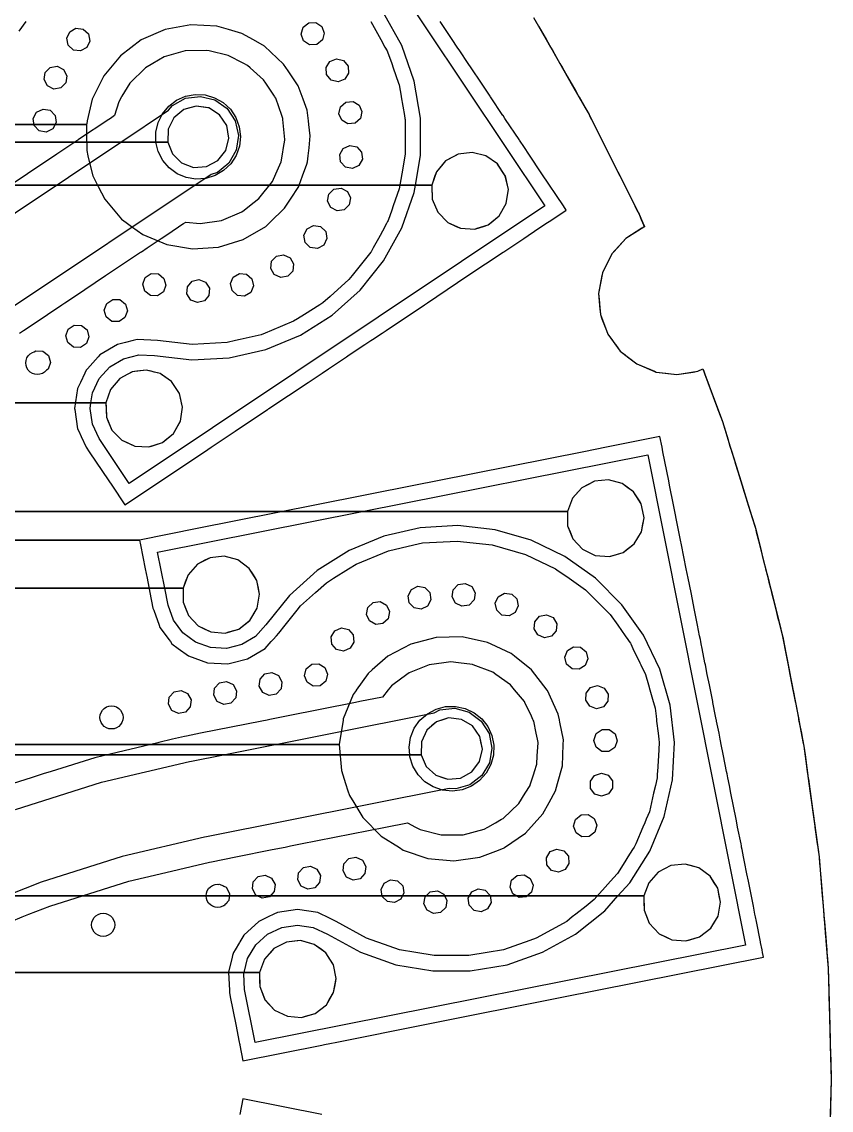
# Model space of a CAD drawing. Extents: x -26490 to 26500, y -26498 to 26498.
# Drawn here: x 16007 to 26500, y -395 to 13714 of the extents above; entities that cross this region are included whole.
import ezdxf

# ---------------------------------------------------------------- set-up
doc = ezdxf.new("R2010")
doc.units = 0
for name, color, linetype in [('L0D0', 1, 'CONTINUOUS'), ('L1D0', 2, 'CONTINUOUS'), ('L2D0', 3, 'CONTINUOUS'), ('L3D0', 4, 'CONTINUOUS')]:
    doc.layers.add(name, color=color, linetype=linetype)

msp = doc.modelspace()

# ---------------------------------------------------------------- linework, layer by layer
at = {"layer": 'L0D0'}
for points in [[(19186.245, 16716.554), (22786.341, 11328.631), (17398.417, 7728.536), (17009.518, 8310.565), (16921.689, 8496.265), (16891.547, 8699.464), (16902.641, 8774.257), (17097.173, 8774.257), (17103.538, 8590.618), (17175.812, 8421.679), (17304.234, 8290.256), (17471.458, 8214.1), (17654.901, 8203.494), (17829.788, 8259.872), (17972.499, 8375.619), (18063.76, 8535.103), (18091.247, 8716.786), (18051.247, 8896.128), (17949.161, 9048.911), (17798.777, 9154.498), (17620.405, 9198.631), (17438.137, 9175.348), (17276.588, 9087.795), (17157.575, 8947.795), (17097.173, 8774.257), (16902.641, 8774.257), (16921.689, 8902.663), (17009.518, 9088.364), (17147.472, 9240.571), (17323.668, 9346.18), (17522.935, 9396.093), (17728.11, 9386.014), (18211.219, 9331.58), (18696.619, 9358.84), (19170.595, 9467.022), (19619.754, 9653.069), (20031.402, 9911.724), (20393.907, 10235.68), (20697.027, 10615.779), (20932.194, 11041.282), (21092.765, 11500.166), (21109.141, 11596.554), (21321.039, 11596.554), (21327.404, 11412.915), (21399.678, 11243.976), (21528.099, 11112.553), (21695.324, 11036.396), (21878.767, 11025.79), (22053.654, 11082.169), (22196.364, 11197.915), (22287.626, 11357.4), (22315.113, 11539.083), (22275.112, 11718.425), (22173.026, 11871.208), (22022.643, 11976.795), (21844.271, 12020.927), (21662.003, 11997.644), (21500.454, 11910.091), (21381.441, 11770.092), (21321.039, 11596.554), (21109.141, 11596.554), (21174.2, 11979.463), (21174.201, 12465.628), (21092.764, 12944.924), (20932.194, 13403.808), (20697.026, 13829.311)], [(15973.59, 13590.336), (16062.773, 13716.027)], [(20531.931, 13716.027), (20660.55, 13483.31), (20715.011, 13384.771), (20742.496, 13335.042), (20749.638, 13322.119), (20802.293, 13171.639), (20821.462, 13116.858), (20890.686, 12919.026), (20899.104, 12894.969), (20924.118, 12747.748), (20925.555, 12739.292), (20966.37, 12499.073), (20966.677, 12497.264), (20972.691, 12461.867), (20974.908, 12448.818), (20974.907, 12186.342), (20974.907, 11996.273), (20931.942, 11743.396), (20899.103, 11550.121), (20821.21, 11327.516), (20802.292, 11273.451), (20755.519, 11139.783), (20749.637, 11122.972), (20735.757, 11097.857), (20714.207, 11058.866), (20711.833, 11054.571), (20650.934, 10944.382), (20629.685, 10905.934), (20562.561, 10784.481), (20534.136, 10733.05), (20530.733, 10726.893), (20288.233, 10422.808), (20248.575, 10373.079), (20004.074, 10154.58), (19911.138, 10071.527), (19869.333, 10045.259), (19671.527, 9920.969), (19582.157, 9864.814), (19527.957, 9830.758), (19243.743, 9713.033), (19160.677, 9678.626), (19109.86, 9657.577), (18836.26, 9595.13), (18779.483, 9582.171), (18668.662, 9556.877), (18216.828, 9531.502), (17991.619, 9556.877), (17767.128, 9582.171), (17503.332, 9595.13), (17451.596, 9582.171), (17350.616, 9556.877), (17247.132, 9530.956), (17020.594, 9395.173), (16998.588, 9370.893), (16856.874, 9214.538), (16843.224, 9199.478), (16823.936, 9158.696), (16766.901, 9038.104), (16730.301, 8960.72), (16691.547, 8699.464), (16693.223, 8688.168), (16693.409, 8686.916), (16730.301, 8438.208), (16745.873, 8405.283), (16778.169, 8336.999), (16843.224, 8199.451), (16882.385, 8140.842), (17134.626, 7763.338), (17172.438, 7706.748), (17343.238, 7451.128), (17725.8, 7706.748), (17810.493, 7763.338), (18375.468, 8140.842), (18463.183, 8199.451), (18669.038, 8336.999), (18771.232, 8405.283), (19192.725, 8686.916), (19194.599, 8688.168), (19211.505, 8699.464), (19718.316, 9038.104), (19898.795, 9158.696), (19982.368, 9214.538), (20216.37, 9370.893), (20252.708, 9395.173), (20455.922, 9530.956), (20494.715, 9556.877), (20532.57, 9582.171), (20551.965, 9595.13), (20676.925, 9678.626), (20728.419, 9713.033), (20955.575, 9864.814), (21039.617, 9920.969), (21225.63, 10045.259), (21264.943, 10071.527), (21389.241, 10154.58), (21790.672, 10422.808), (22245.767, 10726.893), (22254.982, 10733.05), (22331.954, 10784.481), (22513.721, 10905.934), (22571.263, 10944.382), (22736.172, 11054.571), (22742.6, 11058.866), (22800.954, 11097.857), (22863.701, 11139.783), (23063.749, 11273.451), (23027.624, 11327.516), (22749.742, 11743.396), (22580.775, 11996.273), (22522.474, 12083.526), (22459.096, 12178.378), (22453.775, 12186.342), (22278.394, 12448.818), (22269.675, 12461.867), (22246.023, 12497.264), (22244.814, 12499.073), (22084.305, 12739.292), (22078.655, 12747.748), (21964.21, 12919.026), (21832.023, 13116.858), (21795.42, 13171.639), (21686.238, 13335.042), (21653.01, 13384.771), (21587.168, 13483.31), (21431.672, 13716.027)], [(22672.363, 13716.027), (22805.313, 13483.31), (22861.608, 13384.771), (22890.018, 13335.042), (22983.369, 13171.639), (23014.665, 13116.858), (23127.686, 12919.026), (23225.536, 12747.748), (23230.367, 12739.292), (23360.241, 12511.961), (23366.697, 12499.073), (23367.603, 12497.264), (23385.335, 12461.867), (23391.872, 12448.818), (23523.36, 12186.342), (23527.35, 12178.378), (23574.866, 12083.526), (23618.576, 11996.273), (23745.255, 11743.396), (23953.591, 11327.516), (23980.675, 11273.451), (24008.651, 11217.606), (24042.454, 11139.783), (24060.665, 11097.857), (24077.601, 11058.866), (24079.466, 11054.571), (24068.805, 11051.387), (23838.568, 10905.934), (23728.96, 10784.481), (23676.989, 10726.893), (23656.111, 10703.759), (23534.967, 10459.855), (23527.926, 10422.808), (23484.119, 10192.31), (23487.348, 10154.58), (23494.455, 10071.527), (23496.703, 10045.259), (23507.34, 9920.969), (23528.384, 9864.814), (23585.264, 9713.033), (23602.907, 9665.954), (23654.734, 9595.13), (23664.217, 9582.171), (23682.727, 9556.877), (23701.695, 9530.956), (23763.732, 9446.18), (23828.662, 9395.173), (23859.569, 9370.893), (23977.887, 9277.945), (24130.966, 9214.538), (24229.49, 9173.728), (24354.664, 9158.696), (24499.881, 9141.257), (24612.472, 9158.696), (24769.005, 9182.941), (24836.211, 9213.506), (24856.538, 9158.696), (24901.26, 9038.104), (25026.848, 8699.464), (25031.037, 8688.168), (25031.501, 8686.916), (25088.796, 8532.426), (25128.196, 8405.283), (25149.356, 8336.999), (25191.98, 8199.451), (25210.142, 8140.842), (25327.125, 7763.338), (25344.661, 7706.748), (25423.874, 7451.128), (25517.308, 7149.614), (25518.752, 7143.86), (25556.163, 6994.778), (25571.826, 6932.361), (25649.945, 6621.058), (25680.323, 6500), (25726.67, 6315.308), (25784.463, 6085), (25833.003, 5891.567), (25867.977, 5752.196), (25869.666, 5745.466), (25877.346, 5705.793), (25882.481, 5679.27), (25887.904, 5651.256), (25899.387, 5591.943), (25935.588, 5404.945), (25940.531, 5379.412), (25965.188, 5252.049), (25991.12, 5118.099), (26003.617, 5053.547), (26032.91, 4902.234), (26035.189, 4890.461), (26069.502, 4713.219), (26077.869, 4670), (26079.218, 4663.031), (26081.897, 4649.19), (26112.589, 4490.652), (26127.622, 4412.998), (26135.667, 4371.442), (26136.432, 4367.49), (26144.819, 4324.17), (26161.869, 4200.124), (26189.782, 3997.042), (26194.364, 3963.705), (26200.968, 3915.657), (26214.607, 3816.424), (26228.369, 3716.295), (26275.014, 3376.928), (26281.18, 3332.066), (26288.961, 3275.457), (26319.075, 3056.361), (26322.587, 3030.81), (26324.489, 3016.969), (26329.124, 2983.246), (26341.945, 2889.97), (26347.12, 2826.968), (26359.942, 2670.867), (26367.884, 2574.176), (26394.365, 2251.782), (26403.115, 2145.262), (26406.011, 2110), (26410.645, 2053.586), (26432.465, 1787.935), (26433.117, 1780), (26440.902, 1685.215), (26443.821, 1649.678), (26447.129, 1609.411), (26448.789, 1589.196), (26460.457, 1447.144), (26468.404, 1156.295), (26470.671, 1073.307), (26480.449, 715.457), (26486.632, 489.188), (26487.134, 470.81), (26487.512, 456.969), (26487.703, 450), (26493.251, 246.975), (26500, 0), (26487.704, -450)], [(15979.049, 9678.626), (16030.543, 9713.033), (16257.699, 9864.814), (16341.741, 9920.969), (16527.754, 10045.259), (16567.067, 10071.527), (16691.365, 10154.58), (17092.796, 10422.808), (17547.891, 10726.893), (17557.106, 10733.05), (17634.078, 10784.481), (17815.845, 10905.934), (17873.387, 10944.382), (18038.296, 11054.571), (18044.724, 11058.866), (18103.078, 11097.857), (18131.763, 11117.024), (18318.836, 11097.857), (18597.702, 11139.783), (18857.38, 11249.743), (18888.445, 11273.451), (18959.287, 11327.516), (19081.554, 11420.827), (19256.139, 11642.287), (19300.839, 11743.396), (19370.163, 11900.205), (19386.153, 11996.273), (19400.676, 12083.526), (19416.464, 12178.378), (19415.774, 12186.342), (19393.042, 12448.818), (19392.132, 12459.326), (19391.24, 12461.867), (19378.809, 12497.264), (19378.174, 12499.073), (19298.694, 12725.396), (19289.409, 12739.292), (19283.759, 12747.748), (19169.314, 12919.026), (19142.023, 12959.87), (18966.751, 13116.858), (18931.964, 13148.016), (18886.487, 13171.639), (18681.713, 13278.01), (18435.661, 13335.042), (18406.997, 13341.686), (18125.075, 13335.042), (17853.663, 13258.496), (17704.127, 13171.639), (17609.814, 13116.858), (17408.85, 12919.026), (17305.732, 12747.748), (17300.641, 12739.292), (17263.398, 12677.432), (17210.058, 12499.073), (17209.517, 12497.264), (17156.541, 12461.867), (17137.012, 12448.818), (16744.189, 12186.342), (16732.27, 12178.378), (16590.314, 12083.526), (16459.731, 11996.273), (16081.273, 11743.396), (15458.865, 11327.516)], [(15240.14, 10784.481), (17290.977, 12154.806), (17898.109, 12154.806), (17959.744, 12000.317), (18078.886, 11884.254), (18234.935, 11826.685), (18400.908, 11837.563), (18548.107, 11915.008), (18651.08, 12045.63), (18692.023, 12206.841), (18663.855, 12370.768), (18571.447, 12509.066), (18430.779, 12597.822), (18266.17, 12621.689), (18106.085, 12576.54), (17978.204, 12470.183), (17904.639, 12321.007), (17898.109, 12154.806), (17290.977, 12154.806), (17907.757, 12566.925), (17961.624, 12630.292), (18131.252, 12722.223), (18322.633, 12746.67), (18509.923, 12700.331), (18667.826, 12589.463), (18775.015, 12429.043), (18817.016, 12240.733), (18788.155, 12049.966), (18692.331, 11882.508), (18542.484, 11760.974), (18463.327, 11735.456), (15795.71, 9953.011)], [(14170.61, 6994.778), (17532.264, 6994.778), (17544.679, 6932.361), (17606.601, 6621.058), (17630.681, 6500), (17667.419, 6315.308), (17707.845, 6112.071), (17717.531, 6085), (17786.743, 5891.567), (17796.823, 5863.395), (17879.294, 5752.196), (17913.709, 5705.793), (17933.38, 5679.27), (17954.156, 5651.256), (18034.131, 5591.943), (18166.295, 5493.924), (18414.971, 5404.945), (18678.768, 5391.986), (18730.504, 5404.945), (18934.967, 5456.16), (19161.506, 5591.943), (19215.264, 5651.256), (19240.655, 5679.27), (19264.694, 5705.793), (19306.751, 5752.196), (19338.875, 5787.639), (19421.755, 5891.567), (19576.013, 6085), (19621.033, 6141.453), (19815.577, 6315.308), (19958.47, 6443.005), (20049.177, 6500), (20241.839, 6621.058), (20341.65, 6683.774), (20759.747, 6856.955), (21090.122, 6932.361), (21200.946, 6957.656), (21652.779, 6983.031), (22102.479, 6932.361), (22537.338, 6807.081), (22923.619, 6621.058), (22945.067, 6610.729), (23101.124, 6500), (23314.145, 6348.853), (23347.69, 6315.308), (23577.999, 6085), (23634.143, 6028.856), (23731.555, 5891.567), (23830.444, 5752.196), (23863.369, 5705.793), (23882.188, 5679.27), (23896.018, 5659.778), (23900.122, 5651.256), (23928.686, 5591.943), (24018.739, 5404.945), (24031.035, 5379.412), (24092.37, 5252.049), (24130.96, 5118.099), (24149.557, 5053.547), (24193.149, 4902.234), (24196.541, 4890.461), (24217.65, 4817.19), (24229.365, 4713.219), (24234.235, 4670), (24235.02, 4663.031), (24236.58, 4649.19), (24254.443, 4490.652), (24263.192, 4412.998), (24267.875, 4371.442), (24268.32, 4367.49), (24258.921, 4200.124), (24247.516, 3997.042), (24245.644, 3963.705), (24242.946, 3915.657), (24220.296, 3816.424), (24197.442, 3716.295), (24142.244, 3474.458), (24101.846, 3376.928), (24083.263, 3332.066), (24059.815, 3275.457), (23969.062, 3056.361), (23953.007, 3030.81), (23944.31, 3016.969), (23923.121, 2983.246), (23864.512, 2889.97), (23824.925, 2826.968), (23728.294, 2673.18), (23726.227, 2670.867), (23639.819, 2574.176), (23426.742, 2335.743), (23321.458, 2251.782), (23187.886, 2145.262), (23143.669, 2110), (23072.928, 2053.586), (22676.85, 1834.681), (22543.257, 1787.935), (22520.58, 1780), (22249.7, 1685.215), (22040.544, 1649.678), (21803.549, 1609.411), (21351.003, 1609.41), (21350.997, 1609.411), (21114.006, 1649.678), (20904.853, 1685.215), (20633.974, 1780), (20611.297, 1787.935), (20477.703, 1834.682), (20081.624, 2053.586), (19962.346, 2110), (19887.79, 2145.262), (19842.867, 2166.509), (19581.611, 2205.263), (19320.355, 2166.509), (19275.432, 2145.262), (19200.876, 2110), (19081.598, 2053.586), (18885.902, 1876.217), (18832.987, 1787.935), (18828.231, 1780), (18771.419, 1685.215), (18750.119, 1649.678), (18740.033, 1609.411), (18734.969, 1589.196), (18685.945, 1393.478), (18697.597, 1156.295), (18698.904, 1129.682), (18710.118, 1073.307), (18781.299, 715.457), (18826.307, 489.188), (18829.963, 470.81), (18832.716, 456.969), (18834.102, 450), (18874.486, 246.975), (19895.162, 450), (19930.198, 456.969), (19999.781, 470.81), (20092.173, 489.188), (21229.704, 715.457), (23028.738, 1073.307), (23445.947, 1156.295), (25622.288, 1589.196), (25618.267, 1609.411), (25610.257, 1649.678), (25603.188, 1685.215), (25584.335, 1780), (25582.757, 1787.935), (25529.915, 2053.586), (25518.693, 2110), (25511.679, 2145.262), (25490.491, 2251.782), (25426.363, 2574.176), (25407.13, 2670.867), (25376.08, 2826.968), (25363.548, 2889.97), (25344.994, 2983.246), (25338.286, 3016.969), (25335.533, 3030.81), (25330.451, 3056.361), (25286.87, 3275.457), (25275.61, 3332.066), (25266.686, 3376.928), (25199.182, 3716.295), (25179.265, 3816.424), (25159.526, 3915.657), (25149.969, 3963.705), (25143.338, 3997.042), (25102.942, 4200.124), (25069.651, 4367.49), (25068.865, 4371.442), (25060.599, 4412.998), (25045.153, 4490.652), (25013.618, 4649.19), (25010.865, 4663.031), (25009.479, 4670), (25000.882, 4713.219), (24965.626, 4890.461), (24963.284, 4902.234), (24933.186, 5053.547), (24920.346, 5118.099), (24893.701, 5252.049), (24868.367, 5379.412), (24863.288, 5404.945), (24826.092, 5591.943), (24814.294, 5651.256), (24808.722, 5679.27), (24803.446, 5705.793), (24794.216, 5752.196), (24766.493, 5891.567), (24728.017, 6085), (24682.206, 6315.308), (24645.468, 6500), (24621.388, 6621.058), (24559.466, 6932.361), (24547.051, 6994.778), (24517.397, 7143.86), (24456.278, 7451.128), (24405.432, 7706.748), (24394.176, 7763.338), (24319.085, 8140.842), (24307.427, 8199.451), (24280.067, 8336.999), (23588.566, 8199.451), (23293.919, 8140.842), (21396.077, 7763.338), (21111.58, 7706.748), (19826.491, 7451.128), (18281.75, 7143.86), (17532.264, 6994.778), (14170.61, 6994.778)], [(15867.605, 2053.586), (16010.229, 2110), (16099.378, 2145.262), (16368.679, 2251.782), (17394.398, 2574.176), (17802.914, 2670.867), (18440.682, 2821.819), (18466.566, 2826.968), (18783.299, 2889.97), (19252.229, 2983.246), (19421.766, 3016.969), (19491.349, 3030.81), (19619.803, 3056.361), (20721.273, 3275.457), (21005.866, 3332.066), (21110.781, 3275.457), (21171.364, 3242.768), (21445.047, 3174.785), (21727.038, 3177), (21999.619, 3249.274), (22046.372, 3275.457), (22147.455, 3332.066), (22227.562, 3376.928), (22245.663, 3387.065), (22449.709, 3581.716), (22533.64, 3716.295), (22596.086, 3816.424), (22598.937, 3820.995), (22628.875, 3915.657), (22644.071, 3963.705), (22654.614, 3997.042), (22683.971, 4089.869), (22690.039, 4200.124), (22699.25, 4367.49), (22699.467, 4371.442), (22691.201, 4412.998), (22675.754, 4490.652), (22644.451, 4648.024), (22643.891, 4649.19), (22637.245, 4663.031), (22633.898, 4670), (22613.145, 4713.219), (22528.035, 4890.461), (22522.382, 4902.234), (22395.189, 5053.547), (22340.927, 5118.099), (22153.483, 5252.049), (22111.49, 5282.058), (21859.844, 5379.412), (21848.486, 5383.806), (21669.886, 5404.945), (21568.441, 5416.952), (21479.047, 5404.945), (21288.951, 5379.412), (21027.577, 5273.546), (20998.473, 5252.049), (20817.121, 5118.099), (20800.744, 5106.003), (20758.038, 5053.547), (20682.016, 4960.169), (20390.757, 4902.234), (20331.57, 4890.461), (19440.514, 4713.219), (19223.237, 4670), (19188.201, 4663.031), (19118.618, 4649.19), (18321.594, 4490.652), (18142.716, 4455.071), (18116.832, 4449.923), (17960.825, 4412.998), (17785.253, 4371.442), (17768.556, 4367.49), (17061.441, 4200.124), (16954.068, 4174.71), (16388.806, 3997.042), (16282.742, 3963.705), (16129.875, 3915.657), (15814.159, 3816.424)], [(15924.395, 3505.381), (17041.604, 3856.532), (18181.212, 4126.263), (18207.096, 4131.412), (18622.047, 4213.951), (21184.962, 4213.951), (21250.62, 4061.129), (21372.759, 3948.224), (21530.261, 3894.759), (21695.892, 3909.979), (21841.014, 3991.251), (21940.534, 4124.523), (21977.242, 4286.751), (21944.793, 4449.885), (21848.797, 4585.716), (21705.852, 4670.759), (21540.675, 4690.309), (21381.827, 4640.986), (21256.775, 4531.317), (21187.139, 4380.266), (21184.962, 4213.951), (18622.047, 4213.951), (21353.764, 4757.323), (21427.781, 4795.252), (21619.676, 4815.272), (21805.845, 4764.619), (21961.145, 4650.135), (22064.601, 4487.28), (22102.241, 4298.051), (22068.982, 4108.002), (21969.315, 3942.802), (21816.701, 3824.761), (21631.751, 3769.821), (21548.854, 3776.538), (18402.186, 3150.627), (18376.302, 3145.478), (17306.863, 2892.355), (16258.444, 2562.825), (15236.496, 2158.603)], [(19895.162, -450), (18874.486, -246.975), (18834.102, -450)]]:
    msp.add_lwpolyline(points, dxfattribs=at)
msp.add_lwpolyline([(19031.625, 482.15), (18895.061, 1168.7), (18884.982, 1373.875), (18889.385, 1391.455), (19089.096, 1391.455), (19091.218, 1207.718), (19159.571, 1037.155), (19284.923, 902.801), (19450.343, 822.802), (19633.492, 807.962), (19809.634, 860.285), (19954.981, 972.705), (20049.903, 1130.039), (20081.578, 1311.038), (20045.73, 1491.257), (19947.201, 1646.356), (19799.295, 1755.389), (19621.991, 1803.63), (19439.234, 1784.563), (19275.705, 1700.765), (19153.491, 1563.552), (19089.096, 1391.455), (18889.385, 1391.455), (18934.895, 1573.141), (19040.504, 1749.338), (19192.712, 1887.292), (19378.412, 1975.121), (19581.611, 2005.263), (19784.811, 1975.121), (19970.51, 1887.292), (20396.013, 1652.124), (20854.897, 1491.554), (21334.193, 1410.119), (21820.359, 1410.118), (22299.655, 1491.554), (22758.538, 1652.125), (23184.042, 1887.292), (23564.141, 2190.411), (23735.815, 2382.514), (24071.485, 2382.514), (24073.608, 2198.777), (24141.96, 2028.213), (24267.312, 1893.86), (24432.732, 1813.86), (24615.882, 1799.021), (24792.024, 1851.344), (24937.37, 1963.764), (25032.292, 2121.098), (25063.967, 2302.097), (25028.119, 2482.316), (24929.59, 2637.415), (24781.685, 2746.448), (24604.381, 2794.689), (24421.624, 2775.622), (24258.095, 2691.824), (24135.88, 2554.611), (24071.485, 2382.514), (23735.815, 2382.514), (23888.097, 2552.916), (24146.752, 2964.565), (24332.8, 3413.722), (24440.981, 3887.699), (24468.241, 4373.1), (24413.807, 4856.208), (24279.22, 5323.373), (24068.28, 5761.393), (23786.951, 6157.891), (23443.18, 6501.661), (23046.682, 6782.992), (22608.662, 6993.931), (22141.498, 7128.518), (21658.389, 7182.951), (21172.988, 7155.693), (20699.012, 7047.511), (20249.853, 6861.462), (19838.206, 6602.807), (19475.7, 6278.853), (19172.581, 5898.753), (19034.628, 5746.545), (18858.43, 5640.936), (18659.164, 5591.023), (18453.989, 5601.102), (18260.575, 5670.308), (18095.577, 5792.678), (17973.207, 5957.675), (17904.002, 6151.089), (17859.694, 6373.845), (18098.037, 6373.845), (18100.159, 6190.107), (18168.512, 6019.544), (18293.864, 5885.19), (18459.284, 5805.191), (18642.434, 5790.351), (18818.575, 5842.674), (18963.922, 5955.094), (19058.844, 6112.429), (19090.519, 6293.427), (19054.671, 6473.646), (18956.142, 6628.745), (18808.237, 6737.778), (18630.932, 6786.019), (18448.176, 6766.953), (18284.647, 6683.155), (18162.432, 6545.941), (18098.037, 6373.845), (17859.694, 6373.845), (17767.439, 6837.639), (20418.174, 7364.903), (23080.427, 7364.903), (23082.549, 7181.166), (23150.901, 7010.603), (23276.253, 6876.249), (23441.674, 6796.25), (23624.823, 6781.41), (23800.965, 6833.733), (23946.311, 6946.153), (24041.233, 7103.487), (24072.909, 7284.486), (24037.061, 7464.705), (23938.531, 7619.804), (23790.626, 7728.837), (23613.322, 7777.078), (23430.565, 7758.011), (23267.036, 7674.213), (23144.821, 7537), (23080.427, 7364.903), (20418.174, 7364.903), (24122.928, 8101.824), (25387.113, 1746.335)], close=True, dxfattribs=at)
at = {"layer": 'L1D0'}
for points in [[(22642.114, 13768.975), (22840.056, 13422.496), (22853.357, 13399.213), (22865.268, 13378.364), (22903.376, 13311.66), (22925.59, 13272.776), (23082.499, 12998.123), (23187.411, 12814.484), (23219.127, 12758.968), (23310.239, 12599.484), (23323.347, 12576.54), (23360.241, 12511.961), (23593.851, 12045.63), (23731.882, 11770.092), (24008.651, 11217.606), (24079.467, 11054.572), (24068.805, 11051.387), (24045.076, 11036.396), (23838.568, 10905.934), (23656.111, 10703.759), (23534.967, 10459.855), (23522.532, 10394.428), (23484.119, 10192.31), (23507.34, 9920.969), (23602.907, 9665.954), (23763.732, 9446.18), (23977.887, 9277.945), (24229.49, 9173.728), (24499.881, 9141.257), (24769.005, 9182.941), (24836.211, 9213.507), (24999.111, 8774.257), (25020.425, 8716.786), (25088.796, 8532.426), (25163.84, 8290.256), (25173.256, 8259.872), (25302.145, 7843.947), (25354.743, 7674.213), (25450.593, 7364.903), (25517.308, 7149.614), (25568.365, 6946.153), (25585.907, 6876.249), (25596.576, 6833.733), (25605.982, 6796.25), (25668.794, 6545.941), (25692.883, 6449.947), (25711.98, 6373.845), (25869.666, 5745.466), (26073.937, 4690.309), (26077.722, 4670.759), (26094.185, 4585.716), (26133.959, 4380.266), (26144.819, 4324.17), (26159.968, 4213.951), (26201.748, 3909.979), (26203.84, 3894.759), (26243.197, 3608.416), (26341.945, 2889.97), (26383.627, 2382.514), (26390.232, 2302.097), (26412.729, 2028.213), (26427.257, 1851.344), (26432.742, 1784.563), (26439.625, 1700.765), (26444.094, 1646.356), (26460.457, 1447.144), (26469.122, 1130.039), (26500, 0), (26480.221, -723.842)], [(-17898.109, 12154.806), (17898.109, 12154.806), (17941.666, 12045.63), (17959.744, 12000.317), (18078.886, 11884.254), (18234.935, 11826.685), (18400.908, 11837.563), (18548.107, 11915.008), (18651.08, 12045.63), (18692.023, 12206.841), (18663.855, 12370.768), (18571.447, 12509.066), (18464.509, 12576.54), (18430.779, 12597.822), (18419.316, 12599.484), (18266.17, 12621.689), (18187.438, 12599.484), (18106.085, 12576.54), (17978.204, 12470.183), (17904.639, 12321.007), (17898.109, 12154.806), (-17898.109, 12154.806)], [(11652.24, 11596.554), (21321.039, 11596.554), (21327.404, 11412.915), (21399.678, 11243.976), (21528.099, 11112.553), (21695.324, 11036.396), (21878.767, 11025.79), (21911.667, 11036.396), (22053.654, 11082.169), (22196.364, 11197.915), (22287.626, 11357.4), (22315.113, 11539.083), (22275.112, 11718.425), (22240.589, 11770.092), (22173.026, 11871.208), (22022.643, 11976.795), (21844.271, 12020.927), (21662.003, 11997.644), (21500.454, 11910.091), (21381.441, 11770.092), (21321.039, 11596.554), (11652.24, 11596.554)], [(-17097.173, 8774.257), (17097.173, 8774.257), (17099.165, 8716.786), (17103.538, 8590.618), (17128.433, 8532.426), (17175.812, 8421.679), (17304.234, 8290.256), (17370.951, 8259.872), (17471.458, 8214.1), (17654.901, 8203.494), (17829.788, 8259.872), (17867.25, 8290.256), (17972.499, 8375.619), (18062.228, 8532.426), (18063.76, 8535.103), (18091.247, 8716.786), (18078.429, 8774.257), (18051.247, 8896.128), (17949.161, 9048.911), (17798.777, 9154.498), (17620.405, 9198.631), (17438.137, 9175.348), (17276.588, 9087.795), (17157.575, 8947.795), (17097.173, 8774.257), (-17097.173, 8774.257)], [(-23080.427, 7364.903), (23080.427, 7364.903), (23082.549, 7181.166), (23150.901, 7010.603), (23211.033, 6946.153), (23276.253, 6876.249), (23364.167, 6833.733), (23441.674, 6796.25), (23624.823, 6781.41), (23674.781, 6796.25), (23800.965, 6833.733), (23855.933, 6876.249), (23946.311, 6946.153), (24041.233, 7103.487), (24072.909, 7284.486), (24056.913, 7364.903), (24037.061, 7464.705), (23938.531, 7619.804), (23864.724, 7674.213), (23790.626, 7728.837), (23613.322, 7777.078), (23430.565, 7758.011), (23267.036, 7674.213), (23144.821, 7537), (23080.427, 7364.903), (-23080.427, 7364.903)], [(-18098.037, 6373.845), (18098.037, 6373.845), (18100.159, 6190.107), (18168.512, 6019.544), (18293.864, 5885.19), (18459.284, 5805.191), (18642.434, 5790.351), (18818.575, 5842.674), (18963.922, 5955.094), (19058.844, 6112.429), (19090.519, 6293.427), (19074.523, 6373.845), (19059.385, 6449.947), (19054.671, 6473.646), (19008.745, 6545.941), (18956.142, 6628.745), (18808.237, 6737.778), (18630.932, 6786.019), (18448.176, 6766.953), (18284.647, 6683.155), (18162.432, 6545.941), (18126.513, 6449.947), (18098.037, 6373.845), (-18098.037, 6373.845)], [(5050, 4213.951), (21184.962, 4213.951), (21250.62, 4061.129), (21372.759, 3948.224), (21485.425, 3909.979), (21530.261, 3894.759), (21695.892, 3909.979), (21841.014, 3991.251), (21940.534, 4124.523), (21960.769, 4213.951), (21977.242, 4286.751), (21958.641, 4380.266), (21944.793, 4449.885), (21848.797, 4585.716), (21705.852, 4670.759), (21540.675, 4690.309), (21477.713, 4670.759), (21381.827, 4640.986), (21318.804, 4585.716), (21256.775, 4531.317), (21187.139, 4380.266), (21184.962, 4213.951), (5050, 4213.951)], [(5050, 2382.514), (24071.485, 2382.514), (24072.414, 2302.097), (24073.608, 2198.777), (24141.96, 2028.213), (24267.312, 1893.86), (24355.224, 1851.344), (24432.732, 1813.86), (24615.882, 1799.021), (24792.024, 1851.344), (24937.37, 1963.764), (24976.253, 2028.213), (25032.292, 2121.098), (25063.967, 2302.097), (25047.971, 2382.514), (25028.119, 2482.316), (24929.59, 2637.415), (24781.685, 2746.448), (24604.381, 2794.689), (24421.624, 2775.622), (24258.095, 2691.824), (24135.88, 2554.611), (24071.485, 2382.514), (5050, 2382.514)], [(5050, 1391.455), (19089.096, 1391.455), (19091.218, 1207.718), (19122.348, 1130.039), (19159.571, 1037.155), (19284.923, 902.801), (19450.343, 822.802), (19633.492, 807.962), (19809.634, 860.285), (19954.981, 972.705), (20049.903, 1130.039), (20081.578, 1311.038), (20045.73, 1491.257), (19947.201, 1646.356), (19873.394, 1700.765), (19799.295, 1755.389), (19692.069, 1784.563), (19621.991, 1803.63), (19439.234, 1784.563), (19275.705, 1700.765), (19227.244, 1646.356), (19153.491, 1563.552), (19089.096, 1391.455), (5050, 1391.455)]]:
    msp.add_lwpolyline(points, dxfattribs=at)
at = {"layer": 'L2D0'}
for points in [[(22642.114, 13768.975), (22705.948, 13657.24), (22731.023, 13613.349), (22808.754, 13477.288), (23147.134, 12884.986), (23246.972, 12710.228), (23360.241, 12511.961), (23402.622, 12427.359), (23425.873, 12380.946), (23499.924, 12233.126), (23577.172, 12078.922), (23595.105, 12043.125), (23628.333, 11976.795), (23682.227, 11869.212), (23759.492, 11714.976), (23818.816, 11596.554), (23827.602, 11579.015), (23910.172, 11414.19), (24008.651, 11217.606), (24054.282, 11112.553), (24076.325, 11061.806), (24079.467, 11054.572), (24068.805, 11051.387), (23838.568, 10905.934), (23656.111, 10703.759), (23534.967, 10459.855), (23484.119, 10192.31), (23501.508, 9989.118), (23507.34, 9920.969), (23602.907, 9665.954), (23763.732, 9446.18), (23977.887, 9277.945), (24207.248, 9182.941), (24229.49, 9173.728), (24499.881, 9141.257), (24709.523, 9173.728), (24769.005, 9182.941), (24836.21, 9213.506), (24847.545, 9182.941), (24850.962, 9173.728), (24863.004, 9141.257), (25088.796, 8532.426), (25163.841, 8290.256), (25187.44, 8214.1), (25190.727, 8203.494), (25244.49, 8030), (25255.917, 7993.125), (25289.182, 7885.778), (25341.33, 7717.497), (25371.603, 7619.804), (25407.727, 7503.233), (25450.593, 7364.903), (25482.473, 7262.026), (25501.694, 7200), (25507.53, 7181.166), (25517.308, 7149.614), (25528.883, 7103.487), (25585.906, 6876.249), (25605.981, 6796.25), (25668.794, 6545.941), (25758.087, 6190.107), (25777.58, 6112.429), (25800.889, 6019.544), (25817.062, 5955.094), (25818.572, 5949.076), (25845.273, 5842.674), (25854.679, 5805.191), (25869.666, 5745.466), (25870.629, 5740.49), (25888.524, 5648.058), (25919.144, 5489.89), (25953.327, 5313.319), (26004.304, 5050), (26004.923, 5046.802), (26078.318, 4667.679), (26079.218, 4663.031), (26140.809, 4344.881), (26144.819, 4324.17), (26211.367, 3840), (26224.428, 3744.973), (26244.993, 3595.353), (26325.447, 3010), (26329.871, 2977.816), (26341.945, 2889.97), (26349.771, 2794.689), (26351.337, 2775.622), (26369.491, 2554.611), (26383.627, 2382.514), (26390.232, 2302.097), (26398.719, 2198.777), (26405.099, 2121.098), (26412.728, 2028.213), (26430.335, 1813.86), (26431.554, 1799.021), (26439.625, 1700.765), (26450.895, 1563.552), (26460.457, 1447.144), (26465.024, 1280), (26466.999, 1207.718), (26469.122, 1130.039), (26471.709, 1035.353), (26477.517, 822.802), (26477.923, 807.962), (26487.641, 452.321), (26487.704, 450), (26500, 0), (26487.704, -450)], [(-16845.979, 12380.946), (16845.979, 12380.946), (16847.055, 12233.126), (16848.177, 12078.922), (16848.437, 12043.125), (16864.668, 11976.795), (16890.993, 11869.212), (16928.734, 11714.976), (16989.29, 11596.554), (16998.259, 11579.015), (17082.543, 11414.19), (17301.573, 11156.984), (17362.169, 11112.553), (17431.379, 11061.806), (17574.015, 10957.221), (17885.18, 10825.672), (18218.296, 10769.43), (18555.403, 10791.525), (18878.328, 10890.767), (19169.662, 11061.806), (19222.673, 11112.553), (19413.698, 11295.419), (19490.583, 11414.19), (19597.281, 11579.015), (19603.52, 11596.554), (21321.039, 11596.554), (21321.647, 11579.015), (21327.36, 11414.19), (21327.404, 11412.915), (21399.678, 11243.976), (21528.099, 11112.553), (21639.529, 11061.806), (21695.324, 11036.396), (21878.767, 11025.79), (21990.488, 11061.806), (22053.654, 11082.169), (22091.116, 11112.553), (22196.364, 11197.915), (22287.626, 11357.4), (22296.218, 11414.19), (22315.113, 11539.083), (22306.206, 11579.015), (22302.294, 11596.554), (22275.881, 11714.976), (22275.112, 11718.425), (22174.36, 11869.212), (22173.026, 11871.208), (22022.643, 11976.795), (21844.271, 12020.927), (21662.003, 11997.644), (21623.533, 11976.795), (21500.454, 11910.091), (21465.703, 11869.212), (21381.441, 11770.092), (21362.257, 11714.976), (21321.039, 11596.554), (19603.52, 11596.554), (19645.65, 11714.976), (19700.521, 11869.212), (19710.515, 11897.304), (19719.221, 11976.795), (19726.485, 12043.125), (19730.405, 12078.922), (19747.293, 12233.126), (19728.925, 12380.946), (19723.158, 12427.359), (19705.634, 12568.378), (19652.834, 12710.228), (19587.784, 12884.986), (19458.466, 13078.524), (19400.096, 13165.882), (19152.687, 13395.922), (19009.361, 13477.288), (18858.897, 13562.706), (18685.147, 13613.349), (18534.563, 13657.24), (18197.17, 13674.43), (18103.661, 13657.24), (17864.907, 13613.349), (17555.688, 13477.288), (17286.18, 13273.585), (17070.915, 13013.219), (17007.677, 12884.986), (16921.496, 12710.228), (16856.623, 12427.359), (16848.437, 12391.664), (16845.979, 12380.946), (-16845.979, 12380.946)], [(-17097.173, 8774.257), (17097.173, 8774.257), (17103.538, 8590.618), (17175.812, 8421.679), (17304.234, 8290.256), (17471.458, 8214.1), (17654.901, 8203.494), (17687.801, 8214.1), (17829.788, 8259.872), (17867.25, 8290.256), (17972.499, 8375.619), (18063.76, 8535.103), (18091.247, 8716.786), (18051.247, 8896.128), (17949.161, 9048.911), (17817.636, 9141.257), (17798.777, 9154.498), (17721.055, 9173.728), (17683.819, 9182.941), (17620.405, 9198.631), (17497.578, 9182.941), (17438.137, 9175.348), (17435.148, 9173.728), (17375.234, 9141.257), (17276.588, 9087.795), (17157.575, 8947.795), (17097.173, 8774.257), (-17097.173, 8774.257)], [(4644.198, 7364.903), (23080.427, 7364.903), (23081.615, 7262.026), (23082.331, 7200), (23082.549, 7181.166), (23113.678, 7103.487), (23150.901, 7010.603), (23276.253, 6876.249), (23441.674, 6796.25), (23624.823, 6781.41), (23674.781, 6796.25), (23800.965, 6833.733), (23855.933, 6876.249), (23946.311, 6946.153), (24041.233, 7103.487), (24054.827, 7181.166), (24058.123, 7200), (24068.978, 7262.026), (24072.909, 7284.486), (24056.913, 7364.903), (24037.061, 7464.705), (24012.585, 7503.233), (23938.531, 7619.804), (23806.009, 7717.497), (23790.626, 7728.837), (23613.322, 7777.078), (23430.565, 7758.011), (23351.503, 7717.497), (23267.036, 7674.213), (23218.574, 7619.804), (23144.821, 7537), (23132.186, 7503.233), (23080.427, 7364.903), (4644.198, 7364.903)], [(4670, 6373.845), (18098.037, 6373.845), (18100.159, 6190.107), (18131.288, 6112.429), (18168.512, 6019.544), (18228.644, 5955.094), (18234.259, 5949.076), (18293.864, 5885.19), (18381.778, 5842.674), (18459.284, 5805.191), (18642.434, 5790.351), (18692.392, 5805.191), (18818.575, 5842.674), (18956.142, 5949.076), (18963.922, 5955.094), (19002.805, 6019.544), (19058.844, 6112.429), (19072.438, 6190.107), (19090.519, 6293.427), (19054.671, 6473.646), (19008.745, 6545.941), (18956.142, 6628.745), (18808.237, 6737.778), (18630.932, 6786.019), (18448.176, 6766.953), (18381.778, 6732.928), (18284.647, 6683.155), (18162.432, 6545.941), (18098.037, 6373.845), (4670, 6373.845)], [(7851.146, 4344.881), (20123.238, 4344.881), (20150.234, 4008.131), (20204.593, 3840), (20235.316, 3744.973), (20254.162, 3686.684), (20309.583, 3595.353), (20429.419, 3397.868), (20666.557, 3157.255), (20901.454, 3010), (20952.793, 2977.816), (21272.695, 2869.224), (21609.017, 2837.334), (21943.628, 2883.864), (22185.226, 2977.816), (22258.488, 3006.306), (22263.846, 3010), (22536.624, 3198.06), (22763.042, 3448.788), (22843.45, 3595.353), (22925.535, 3744.973), (22951.739, 3840), (23015.342, 4070.648), (23025.318, 4344.881), (23027.623, 4408.255), (22982.213, 4636.548), (22976.945, 4663.031), (22976.021, 4667.679), (22961.716, 4739.594), (22821.173, 5046.802), (22818.682, 5050), (22613.571, 5313.319), (22393.569, 5489.89), (22350.103, 5524.775), (22090.662, 5648.058), (22044.971, 5669.77), (21714.625, 5740.49), (21376.875, 5733.12), (21049.929, 5648.058), (20751.412, 5489.89), (20550.071, 5313.319), (20497.417, 5267.143), (20343.006, 5050), (20340.732, 5046.802), (20301.638, 4991.826), (20174.63, 4678.78), (20172.921, 4667.679), (20172.206, 4663.031), (20123.238, 4344.881), (7851.146, 4344.881)], [(5550, 2382.514), (24071.485, 2382.514), (24072.414, 2302.097), (24073.608, 2198.777), (24104.737, 2121.098), (24141.96, 2028.213), (24267.312, 1893.86), (24432.732, 1813.86), (24615.882, 1799.021), (24665.837, 1813.86), (24792.024, 1851.344), (24937.37, 1963.764), (24976.253, 2028.213), (25032.292, 2121.098), (25045.886, 2198.777), (25063.967, 2302.097), (25047.971, 2382.514), (25028.119, 2482.316), (24982.193, 2554.611), (24929.59, 2637.415), (24781.685, 2746.448), (24674.459, 2775.622), (24604.381, 2794.689), (24421.624, 2775.622), (24258.095, 2691.824), (24135.88, 2554.611), (24071.485, 2382.514), (5550, 2382.514)], [(8013.201, 1391.455), (19089.096, 1391.455), (19090.383, 1280), (19091.218, 1207.718), (19122.348, 1130.039), (19153.491, 1052.327), (19159.571, 1037.155), (19161.252, 1035.353), (19284.923, 902.801), (19450.343, 822.802), (19633.492, 807.962), (19683.45, 822.802), (19809.634, 860.285), (19954.981, 972.705), (19992.777, 1035.353), (20049.903, 1130.039), (20063.497, 1207.718), (20076.146, 1280), (20081.578, 1311.038), (20045.73, 1491.257), (19999.804, 1563.552), (19947.201, 1646.356), (19873.394, 1700.765), (19799.295, 1755.389), (19638.931, 1799.021), (19621.991, 1803.63), (19577.814, 1799.021), (19439.234, 1784.563), (19275.705, 1700.765), (19153.491, 1563.552), (19089.096, 1391.455), (8013.201, 1391.455)]]:
    msp.add_lwpolyline(points, dxfattribs=at)
for points in [[(18264.346, 11673.258), (18138.426, 11694.518), (18020.803, 11744.244), (17917.818, 11819.755), (17835.023, 11916.981), (17776.882, 12030.681), (17746.529, 12154.723), (17746.529, 12154.806), (17898.109, 12154.806), (17959.744, 12000.317), (18078.886, 11884.254), (18234.935, 11826.685), (18400.908, 11837.563), (18548.107, 11915.008), (18651.08, 12045.63), (18692.023, 12206.841), (18663.855, 12370.768), (18571.447, 12509.066), (18430.779, 12597.822), (18266.17, 12621.689), (18106.085, 12576.54), (17978.204, 12470.183), (17904.639, 12321.007), (17898.109, 12154.806), (17746.529, 12154.806), (17745.601, 12282.422), (17774.146, 12406.893), (17830.627, 12521.425), (17912, 12619.845), (18013.875, 12696.846), (18130.763, 12748.278), (18256.36, 12771.368), (18383.896, 12764.87), (18506.497, 12729.135), (18617.552, 12666.09), (18711.074, 12579.133), (18782.021, 12472.952), (18826.57, 12353.272), (18842.317, 12226.545), (18828.415, 12099.601), (18785.611, 11979.286), (18716.216, 11872.086), (18623.968, 11783.778), (18513.842, 11719.124), (18391.774, 11681.61)], [(21589.275, 3742.118), (21462.142, 3754.173), (21341.218, 3795.221), (21233.019, 3863.051), (21143.378, 3954.004), (21077.129, 4063.178), (21037.844, 4184.687), (21035.498, 4213.951), (21184.962, 4213.951), (21250.62, 4061.129), (21372.759, 3948.224), (21530.261, 3894.759), (21695.892, 3909.979), (21841.014, 3991.251), (21940.534, 4124.523), (21977.242, 4286.751), (21944.793, 4449.885), (21848.797, 4585.716), (21705.852, 4670.759), (21540.675, 4690.309), (21381.827, 4640.986), (21256.775, 4531.317), (21187.139, 4380.266), (21184.962, 4213.951), (21035.498, 4213.951), (21027.639, 4311.981), (21047.066, 4438.198), (21095.077, 4556.531), (21169.082, 4660.603), (21265.094, 4744.803), (21377.936, 4804.591), (21501.524, 4836.745), (21629.195, 4839.531), (21754.068, 4812.799), (21869.41, 4757.99), (21969.003, 4678.057), (22047.478, 4577.312), (22100.604, 4461.185), (22125.517, 4335.937), (22120.875, 4208.319), (22086.927, 4085.212), (22025.504, 3973.252), (21939.916, 3878.475), (21834.779, 3805.991), (21715.76, 3759.707)]]:
    msp.add_lwpolyline(points, close=True, dxfattribs=at)
at = {"layer": 'L3D0'}
for points in [[(19737.851, 13416.406), (19660.809, 13467.969), (19628.79, 13554.97), (19654.023, 13644.175), (19726.87, 13701.512), (19819.506, 13705.079), (19896.548, 13653.516), (19928.568, 13566.516), (19903.334, 13477.31), (19830.488, 13419.974)], [(16767.816, 13334.898), (16675.768, 13345.913), (16607.774, 13408.929), (16589.805, 13499.876), (16628.725, 13584.015), (16709.669, 13629.208), (16801.717, 13618.194), (16869.711, 13555.177), (16887.679, 13464.231), (16848.76, 13380.091)], [(16423.338, 12840.684), (16340.25, 12881.8), (16297.198, 12963.902), (16310.626, 13055.63), (16375.406, 13121.946), (16466.793, 13137.519), (16549.882, 13096.404), (16592.934, 13014.302), (16579.505, 12922.574), (16514.726, 12856.258)], [(20107.173, 12933.959), (20017.336, 12956.84), (19958.105, 13028.156), (19952.106, 13120.667), (20001.628, 13199.037), (20087.757, 13233.33), (20177.595, 13210.449), (20236.825, 13139.133), (20242.824, 13046.622), (20193.302, 12968.253)], [(16324.748, 12284.575), (16233.405, 12300.408), (16168.813, 12366.907), (16155.645, 12458.672), (16198.929, 12540.652), (16282.133, 12581.532), (16373.477, 12565.7), (16438.068, 12499.201), (16451.237, 12407.435), (16407.952, 12325.456)], [(20234.475, 12389.387), (20154.833, 12436.835), (20118.289, 12522.034), (20138.803, 12612.44), (20208.539, 12673.522), (20300.86, 12681.949), (20380.504, 12634.503), (20417.047, 12549.304), (20396.532, 12458.897), (20326.796, 12397.814)], [(20292.831, 11812.949), (20201.917, 11831.082), (20139.024, 11899.19), (20128.174, 11991.258), (20173.514, 12072.12), (20257.723, 12110.888), (20348.638, 12092.755), (20411.531, 12024.648), (20422.38, 11932.579), (20377.041, 11851.718)], [(20094.201, 11261.798), (20012.176, 11304.998), (19971.21, 11388.161), (19986.949, 11479.52), (20053.381, 11544.18), (20145.132, 11557.443), (20227.157, 11514.243), (20268.124, 11431.081), (20252.385, 11339.722), (20185.953, 11275.062)], [(19838.997, 10776.395), (19747.256, 10789.729), (19680.873, 10854.44), (19665.205, 10945.811), (19706.236, 11028.942), (19788.294, 11072.079), (19880.034, 11058.745), (19946.418, 10994.034), (19962.085, 10902.662), (19921.054, 10819.532)], [(19364.733, 10396.763), (19280.553, 10435.597), (19235.276, 10516.493), (19246.196, 10608.552), (19309.142, 10676.612), (19400.071, 10694.674), (19484.25, 10655.841), (19529.527, 10574.944), (19518.607, 10482.885), (19455.661, 10414.826)], [(17766.417, 10160.124), (17673.783, 10163.763), (17600.98, 10221.156), (17575.816, 10310.381), (17607.904, 10397.355), (17684.985, 10448.86), (17777.618, 10445.221), (17850.421, 10387.827), (17875.585, 10298.603), (17843.498, 10211.628)], [(18894.512, 10158.916), (18802.197, 10167.414), (18732.509, 10228.551), (18712.064, 10318.973), (18748.673, 10404.144), (18828.353, 10451.53), (18920.668, 10443.032), (18990.357, 10381.895), (19010.801, 10291.472), (18974.191, 10206.302)], [(18283.796, 10072.867), (18197.693, 10107.228), (18148.232, 10185.635), (18154.302, 10278.141), (18213.588, 10349.412), (18303.443, 10372.224), (18389.545, 10337.863), (18439.008, 10259.456), (18432.936, 10166.95), (18373.651, 10095.679)], [(17267.535, 9826.782), (17174.902, 9830.421), (17102.098, 9887.814), (17076.935, 9977.039), (17109.022, 10064.013), (17186.103, 10115.517), (17278.736, 10111.878), (17351.539, 10054.485), (17376.704, 9965.26), (17344.616, 9878.286)], [(16768.653, 9493.44), (16676.02, 9497.079), (16603.216, 9554.472), (16578.053, 9643.697), (16610.14, 9730.671), (16687.221, 9782.175), (16779.855, 9778.536), (16852.657, 9721.143), (16877.822, 9631.918), (16845.735, 9544.944)], [(16209.075, 9141.106), (16175.697, 9144.867), (16143.993, 9155.961), (16115.552, 9173.832), (16091.8, 9197.583), (16073.93, 9226.024), (16062.836, 9257.728), (16059.075, 9291.106), (16062.836, 9324.484), (16073.93, 9356.189), (16091.8, 9384.63), (16115.552, 9408.381), (16143.993, 9426.252), (16166.147, 9434.004), (16188.34, 9448.833), (16280.973, 9445.194), (16353.776, 9387.801), (16378.94, 9298.576), (16346.853, 9211.602), (16326.696, 9198.133), (16326.35, 9197.583), (16302.599, 9173.832), (16274.158, 9155.961), (16242.453, 9144.867)], [(21183.722, 6100.005), (21092.375, 6115.814), (21027.766, 6182.297), (21014.574, 6274.058), (21057.838, 6356.05), (21141.032, 6396.952), (21232.378, 6381.142), (21296.988, 6314.66), (21310.18, 6222.898), (21266.916, 6140.907)], [(21713.275, 6137.337), (21630.176, 6178.433), (21587.104, 6260.523), (21600.508, 6352.255), (21665.271, 6418.587), (21756.655, 6434.185), (21839.753, 6393.089), (21882.827, 6310.999), (21869.422, 6219.268), (21804.658, 6152.935)], [(22323.685, 6011.785), (22231.634, 6022.776), (22163.623, 6085.774), (22145.632, 6176.716), (22184.53, 6260.866), (22265.461, 6306.081), (22357.512, 6295.089), (22425.524, 6232.09), (22443.515, 6141.148), (22404.617, 6056.998)], [(20594.487, 5903.074), (20513.66, 5948.476), (20474.957, 6032.715), (20493.16, 6123.616), (20561.316, 6186.456), (20653.393, 6197.233), (20734.219, 6151.832), (20772.922, 6067.592), (20754.719, 5976.692), (20686.563, 5913.851)], [(22781.274, 5729.075), (22696.131, 5765.75), (22648.807, 5845.466), (22657.377, 5937.774), (22718.567, 6007.415), (22809.006, 6027.79), (22894.148, 5991.115), (22941.472, 5911.399), (22932.902, 5819.09), (22871.712, 5749.449)], [(20177.494, 5557.722), (20087.103, 5578.306), (20026.074, 5648.089), (20017.718, 5740.417), (20065.227, 5820.023), (20150.454, 5856.501), (20240.844, 5835.916), (20301.874, 5766.134), (20310.23, 5673.806), (20262.72, 5594.2)], [(23232.26, 5321.932), (23139.758, 5328.075), (23068.534, 5387.416), (23045.791, 5477.288), (23080.218, 5563.364), (23158.663, 5612.766), (23251.165, 5606.623), (23322.389, 5547.282), (23345.132, 5457.41), (23310.705, 5371.335)], [(19783.204, 5102.257), (19704.872, 5151.84), (19670.646, 5237.995), (19693.597, 5327.815), (19764.959, 5386.99), (19857.474, 5392.917), (19935.805, 5343.334), (19970.032, 5257.179), (19947.081, 5167.36), (19875.719, 5108.185)], [(19214.237, 4981.573), (19130.048, 5020.385), (19084.75, 5101.269), (19095.647, 5193.332), (19158.575, 5261.407), (19249.499, 5279.493), (19333.688, 5240.682), (19378.985, 5159.797), (19368.09, 5067.734), (19305.161, 4999.659)], [(18625.766, 4864.519), (18541.577, 4903.33), (18496.279, 4984.215), (18507.175, 5076.278), (18570.104, 5144.353), (18661.028, 5162.439), (18745.217, 5123.627), (18790.514, 5042.742), (18779.618, 4950.68), (18716.69, 4882.605)], [(23456.583, 4809.64), (23369.633, 4841.794), (23318.188, 4918.915), (23321.9, 5011.546), (23379.349, 5084.305), (23468.593, 5109.4), (23555.543, 5077.245), (23606.988, 5000.125), (23603.277, 4907.494), (23545.826, 4834.735)], [(18037.295, 4747.465), (17953.106, 4786.276), (17907.807, 4867.161), (17918.704, 4959.224), (17981.633, 5027.299), (18072.556, 5045.384), (18156.746, 5006.573), (18202.043, 4925.688), (18191.147, 4833.626), (18128.219, 4765.551)], [(17169.751, 4547.108), (17136.373, 4550.869), (17104.668, 4561.963), (17076.227, 4579.833), (17052.476, 4603.585), (17034.606, 4632.026), (17023.512, 4663.73), (17019.751, 4697.108), (17023.512, 4730.486), (17034.606, 4762.191), (17052.476, 4790.632), (17076.227, 4814.383), (17104.668, 4832.253), (17136.373, 4843.347), (17169.751, 4847.108), (17203.129, 4843.347), (17234.833, 4832.253), (17263.274, 4814.383), (17287.026, 4790.632), (17304.896, 4762.191), (17315.99, 4730.486), (17319.751, 4697.108), (17315.99, 4663.73), (17304.896, 4632.026), (17287.026, 4603.585), (17263.274, 4579.833), (17234.833, 4561.963), (17203.129, 4550.869)], [(23618.914, 4253.462), (23526.217, 4254.738), (23451.975, 4310.257), (23424.545, 4398.811), (23454.404, 4486.576), (23530.148, 4540.028), (23622.844, 4538.751), (23697.087, 4483.232), (23724.517, 4394.678), (23694.657, 4306.913)], [(23523.949, 3675.359), (23435.431, 3702.903), (23380.008, 3777.216), (23378.85, 3869.915), (23432.4, 3945.589), (23520.203, 3975.335), (23608.721, 3947.791), (23664.145, 3873.477), (23665.303, 3780.779), (23611.752, 3705.105)], [(23268.751, 3148.011), (23191.697, 3199.555), (23159.655, 3286.548), (23184.864, 3375.759), (23257.697, 3433.115), (23350.332, 3436.706), (23427.387, 3385.162), (23459.429, 3298.171), (23434.219, 3208.96), (23361.387, 3151.604)], [(22964.168, 2691.969), (22874.324, 2714.827), (22815.076, 2786.128), (22809.052, 2878.638), (22858.555, 2957.019), (22944.675, 2991.335), (23034.518, 2968.477), (23093.766, 2897.176), (23099.79, 2804.666), (23050.288, 2726.285)], [(20302.14, 2587.817), (20217.95, 2626.628), (20172.652, 2707.513), (20183.549, 2799.576), (20246.477, 2867.651), (20337.401, 2885.737), (20421.591, 2846.926), (20466.888, 2766.04), (20455.992, 2673.978), (20393.064, 2605.903)], [(19713.669, 2470.763), (19629.479, 2509.574), (19584.181, 2590.459), (19595.078, 2682.522), (19658.006, 2750.597), (19748.93, 2768.683), (19833.119, 2729.871), (19878.417, 2648.986), (19867.521, 2556.924), (19804.592, 2488.849)], [(19125.198, 2353.709), (19041.008, 2392.52), (18995.71, 2473.405), (19006.607, 2565.468), (19069.535, 2633.543), (19160.459, 2651.628), (19244.648, 2612.817), (19289.945, 2531.932), (19279.05, 2439.869), (19216.121, 2371.795)], [(20838.489, 2295.9), (20746.744, 2309.21), (20680.345, 2373.905), (20664.654, 2465.272), (20705.663, 2548.413), (20787.71, 2591.571), (20879.454, 2578.261), (20945.853, 2513.566), (20961.546, 2422.199), (20920.536, 2339.057)], [(22452.791, 2364.035), (22373.136, 2411.462), (22336.57, 2496.651), (22357.061, 2587.063), (22426.781, 2648.164), (22519.1, 2656.615), (22598.755, 2609.188), (22635.322, 2523.999), (22614.83, 2433.587), (22545.11, 2372.486)], [(18546.326, 2234.017), (18512.948, 2237.778), (18481.243, 2248.872), (18452.803, 2266.742), (18429.051, 2290.493), (18411.181, 2318.934), (18400.087, 2350.639), (18396.326, 2384.017), (18400.087, 2417.395), (18411.181, 2449.099), (18429.051, 2477.54), (18452.803, 2501.292), (18481.243, 2519.162), (18512.948, 2530.256), (18546.326, 2534.017), (18560.92, 2532.373), (18571.988, 2534.574), (18586.554, 2527.859), (18611.409, 2519.162), (18627.908, 2508.795), (18656.177, 2495.763), (18701.474, 2414.878), (18690.578, 2322.815), (18669.758, 2300.292), (18663.601, 2290.493), (18639.849, 2266.742), (18637.214, 2265.086), (18627.65, 2254.74), (18617.551, 2252.731), (18611.409, 2248.872), (18579.704, 2237.778)], [(21343.902, 2154.998), (21261.866, 2198.177), (21220.878, 2281.328), (21236.593, 2372.691), (21303.009, 2437.369), (21394.757, 2450.656), (21476.793, 2407.477), (21517.781, 2324.325), (21502.066, 2232.962), (21435.65, 2168.285)], [(21960.268, 2176.685), (21869.349, 2194.794), (21806.438, 2262.886), (21795.566, 2354.951), (21840.884, 2435.824), (21925.084, 2474.615), (22016.003, 2456.505), (22078.914, 2388.413), (22089.786, 2296.348), (22044.468, 2215.475)], [(17061.91, 1858.036), (17028.532, 1861.797), (16996.827, 1872.89), (16968.386, 1890.761), (16944.635, 1914.512), (16926.764, 1942.953), (16915.67, 1974.658), (16911.91, 2008.036), (16915.67, 2041.414), (16926.764, 2073.118), (16944.635, 2101.559), (16968.386, 2125.31), (16996.827, 2143.181), (17028.532, 2154.275), (17061.91, 2158.036), (17095.288, 2154.275), (17126.992, 2143.181), (17155.433, 2125.31), (17179.184, 2101.559), (17197.055, 2073.118), (17208.149, 2041.414), (17211.91, 2008.036), (17208.149, 1974.658), (17197.055, 1942.953), (17179.184, 1914.512), (17155.433, 1890.761), (17126.992, 1872.89), (17095.288, 1861.797)]]:
    msp.add_lwpolyline(points, close=True, dxfattribs=at)

doc.saveas('drawing.dxf')
